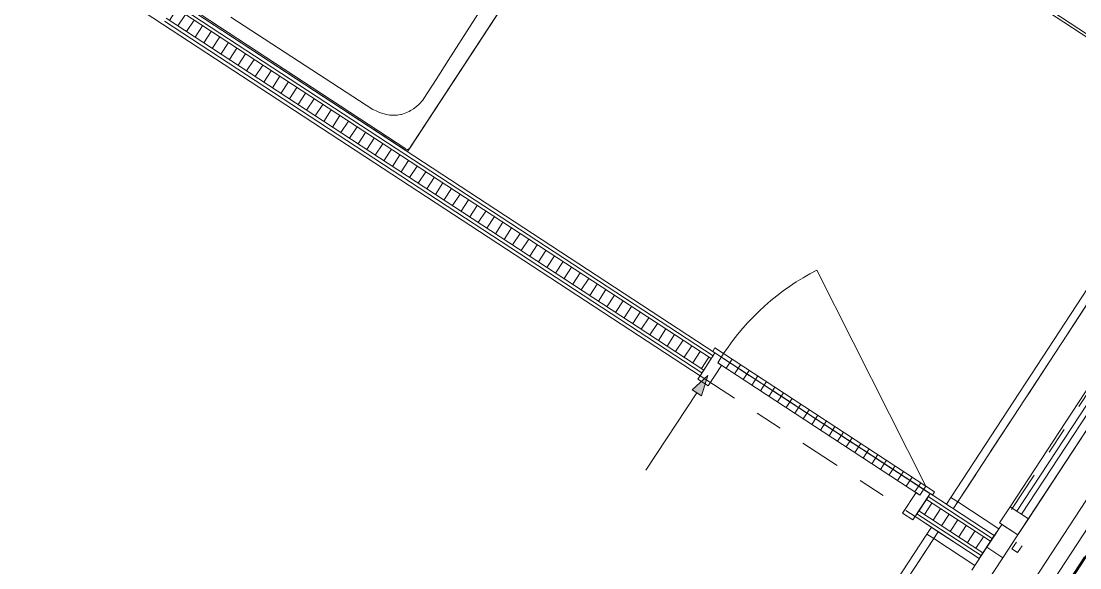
# Model space of a CAD drawing. Header units: metres. Extents: x 2696278.3 to 2696314, y 1245153.2 to 1245192.4.
# Drawn here: x 2696297.232 to 2696301.103, y 1245164.854 to 1245166.853 of the extents above; entities that cross this region are included whole.
import ezdxf

# ---------------------------------------------------------------- set-up
doc = ezdxf.new("R2010")
doc.units = ezdxf.units.M
doc.set_wipeout_variables(frame=1)
for name, pattern in [('000_hbf_Punkt 0.5mm', [0.25, 0, -0.25]), ('000_hbf_Strich 3_1mm Kanten', [0.2, 0.15, -0.05]), ('000_hbf_Strichpunkt 3_1_1mm Achsen', [0.25, 0.15, -0.05, 0, -0.05]), ('Strich 1 für MST 1_200', [0.15, 0.1, -0.05]), ('Strichpunkt 3_1_1mm Achsen', [5, 3, -1, 0, -1]), ('Strichpunkt für MST 1_20', [0.25, 0.15, -0.05, 0, -0.05]), ('Wipeout_Contour', [10000, 0, -10000])]:
    doc.linetypes.add(name, pattern=pattern)
for name, color, linetype in [('010 Fenster', 7, 'Continuous'), ('010 Türen', 7, 'Continuous'), ('0_C21_Aussenwandkonstruktion.3D', 7, 'Continuous'), ('0_C21_Aussenwandkonstruktion.3D Bauteilschraffuren', 7, 'Continuous'), ('0_C22_Innenwandkonstruktion.3D', 7, 'Continuous'), ('0_C22_Innenwandkonstruktion.3D Bauteilschraffuren', 7, 'Continuous'), ('0_C22_Innenwandkonstruktion.3D Schichttrennlinien', 7, 'Continuous'), ('0_E26_Absturzsicherung.3D', 7, 'Continuous'), ('0_E33_Sonnenschutz.3D', 7, 'Continuous'), ('0_G20_Bodenbelag.3D', 7, 'Continuous'), ('1_M01_Achsen.V', 7, 'Continuous'), ('1_R01_Raumstempel.V', 7, 'Continuous'), ('1_R01_Raumstempel.V Kontur', 7, 'Continuous'), ('1_U04_Referenz-Bauperimeter.V', 7, 'Continuous')]:
    doc.layers.add(name, color=color, linetype=linetype)
pattern_1 = [(236.8, (2696295.289407, 1245171.756836), (0.03137866, -0.02053362), [])]

msp = doc.modelspace()

# ---------------------------------------------------------------- linework, layer by layer
at = {"layer": '010 Fenster', "color": 7, "linetype": 'Continuous', "lineweight": 13}
for p, q in [((2696300.6317, 1245165.1116), (2696301.1545, 1245165.9105)), ((2696300.8482, 1245165.0772), (2696301.2561, 1245165.7006)), ((2696300.8733, 1245165.0608), (2696301.2812, 1245165.6842)), ((2696301.3505, 1245165.6986), (2696300.8878, 1245164.9915)), ((2696301.298, 1245165.6732), (2696300.89, 1245165.0498)), ((2696301.3231, 1245165.6568), (2696300.9151, 1245165.0334)), ((2696300.6568, 1245165.0951), (2696300.6317, 1245165.1116)), ((2696300.8482, 1245165.0772), (2696300.9151, 1245165.0334)), ((2696300.8182, 1245165.0131), (2696300.8768, 1245164.9748)), ((2696300.9151, 1245165.0334), (2696300.8768, 1245164.9748)), ((2696299.6816, 1245163.6597), (2696300.544, 1245164.9776)), ((2696300.5605, 1245165.0027), (2696300.544, 1245164.9776)), ((2696300.8878, 1245164.9915), (2696300.8221, 1245164.8911)), ((2696300.8768, 1245164.9748), (2696300.8878, 1245164.9915))]:
    msp.add_line(p, q, dxfattribs=at)
at = {"layer": '010 Fenster', "color": 7, "linetype": 'Strichpunkt 3_1_1mm Achsen', "lineweight": 13}
msp.add_line((2696301.0313, 1245164.7542), (2696301.598, 1245165.6203), dxfattribs=at)
at = {"layer": '010 Türen', "color": 7, "linetype": 'Continuous', "lineweight": 13}
for q in [(2696300.142, 1245165.9422), (2696299.8009, 1245165.6372)]:
    msp.add_line((2696300.5406, 1245165.1532), q, dxfattribs=at)
msp.add_arc((2696300.5406, 1245165.1532), 0.884, 116.8, 146.8, dxfattribs=at)
at = {"layer": '0_C21_Aussenwandkonstruktion.3D', "color": 255, "linetype": '000_hbf_Punkt 0.5mm', "lineweight": 0, "flags": 128}
for points in [[(2696301.5729, 1245165.6367), (2696301.0062, 1245164.7708), (2696301.0062, 1245164.7707), (2696300.1, 1245163.3859)], [(2696300.1251, 1245163.3695), (2696301.0313, 1245164.7542), (2696301.0313, 1245164.7543), (2696301.598, 1245165.6203)]]:
    msp.add_lwpolyline(points, dxfattribs=at)
at = {"layer": '0_C22_Innenwandkonstruktion.3D', "color": 7, "linetype": 'Continuous', "lineweight": 13, "flags": 128}
msp.add_lwpolyline([(2696299.581, 1245167.8068), (2696298.74, 1245168.3571), (2696297.8037, 1245166.9262), (2696298.6446, 1245166.3759)], close=True, dxfattribs=at)
msp.add_lwpolyline([(2696299.581, 1245167.8068), (2696301.5758, 1245166.5014)], dxfattribs=at)
at = {"layer": '0_E26_Absturzsicherung.3D', "color": 7, "linetype": 'Continuous', "lineweight": 13, "flags": 128}
for points in [[(2696301.506, 1245165.6805), (2696300.0331, 1245163.4297)], [(2696300.0833, 1245163.3968), (2696301.5562, 1245165.6477)]]:
    msp.add_lwpolyline(points, dxfattribs=at)
at = {"layer": '0_E33_Sonnenschutz.3D', "color": 7, "linetype": 'Continuous', "lineweight": 13}
for p, q in [((2696299.5727, 1245167.7942), (2696298.6528, 1245166.3885)), ((2696298.639, 1245166.3856), (2696297.819, 1245166.9222)), ((2696298.8825, 1245166.8477), (2696298.927, 1245166.9172)), ((2696298.5185, 1245166.5305), (2696297.9988, 1245166.8679)), ((2696298.7936, 1245166.7087), (2696298.8825, 1245166.8477)), ((2696298.7492, 1245166.6392), (2696298.7936, 1245166.7087)), ((2696298.7047, 1245166.5698), (2696298.7492, 1245166.6392)), ((2696298.6918, 1245166.5548), (2696298.6962, 1245166.5596)), ((2696298.6962, 1245166.5596), (2696298.7005, 1245166.5646)), ((2696298.7005, 1245166.5646), (2696298.7047, 1245166.5698)), ((2696298.7047, 1245166.5698), (2696298.7047, 1245166.5698)), ((2696298.7047, 1245166.5698), (2696298.7047, 1245166.5698)), ((2696298.5185, 1245166.5305), (2696298.5185, 1245166.5305)), ((2696298.5185, 1245166.5305), (2696298.5185, 1245166.5305)), ((2696298.5185, 1245166.5305), (2696298.5244, 1245166.5275)), ((2696298.5244, 1245166.5275), (2696298.5303, 1245166.5247)), ((2696298.5303, 1245166.5247), (2696298.5424, 1245166.5196)), ((2696298.5424, 1245166.5196), (2696298.5548, 1245166.5154)), ((2696298.6325, 1245166.5149), (2696298.6446, 1245166.5197)), ((2696298.6446, 1245166.5197), (2696298.6505, 1245166.5226)), ((2696298.6505, 1245166.5226), (2696298.6563, 1245166.5258)), ((2696298.6563, 1245166.5258), (2696298.6673, 1245166.533)), ((2696298.6673, 1245166.533), (2696298.6776, 1245166.5412)), ((2696298.6776, 1245166.5412), (2696298.6872, 1245166.55)), ((2696298.6872, 1245166.55), (2696298.6918, 1245166.5548)), ((2696298.5548, 1245166.5154), (2696298.5676, 1245166.5121)), ((2696298.5676, 1245166.5121), (2696298.5741, 1245166.5108)), ((2696298.5741, 1245166.5108), (2696298.5806, 1245166.5099)), ((2696298.5806, 1245166.5099), (2696298.5936, 1245166.509)), ((2696298.5936, 1245166.509), (2696298.6067, 1245166.5095)), ((2696298.6067, 1245166.5095), (2696298.6133, 1245166.5103)), ((2696298.6133, 1245166.5103), (2696298.6198, 1245166.5115)), ((2696298.6198, 1245166.5115), (2696298.6206, 1245166.5116)), ((2696298.6206, 1245166.5116), (2696298.6214, 1245166.5118)), ((2696298.6214, 1245166.5118), (2696298.623, 1245166.5122)), ((2696298.623, 1245166.5122), (2696298.6262, 1245166.513)), ((2696298.6262, 1245166.513), (2696298.6325, 1245166.5149))]:
    msp.add_line(p, q, dxfattribs=at)
at = {"layer": '0_E33_Sonnenschutz.3D', "color": 7, "linetype": 'Strichpunkt für MST 1_20', "lineweight": 13}
for p, q in [((2696300.8551, 1245164.9234), (2696300.8716, 1245164.9485)), ((2696300.876, 1245164.9097), (2696300.8925, 1245164.9348)), ((2696300.876, 1245164.9097), (2696300.8551, 1245164.9234))]:
    msp.add_line(p, q, dxfattribs=at)
at = {"layer": '0_E33_Sonnenschutz.3D', "color": 7, "linetype": 'Continuous', "lineweight": 13}
msp.add_ellipse((2696298.6445, 1245166.3939), major_axis=(0.00838, -0.00548), ratio=0.999588, start_param=4.712389, end_param=6.283185, dxfattribs=at)
at = {"layer": '0_G20_Bodenbelag.3D', "color": 255, "linetype": 'Wipeout_Contour', "lineweight": 18, "flags": 128}
for points in [[(2696301.5813, 1245166.5098), (2696298.7455, 1245168.3654), (2696297.8037, 1245166.9262), (2696299.8161, 1245165.6093), (2696300.5558, 1245165.1253), (2696300.6395, 1245165.0705)], [(2696295.1929, 1245164.918), (2696295.2766, 1245164.8632), (2696295.2574, 1245164.8339), (2696298.0564, 1245163.0023), (2696298.9182, 1245162.4383), (2696300.5938, 1245164.9988), (2696299.7654, 1245165.5409), (2696296.9329, 1245167.3944), (2696295.7913, 1245165.6498), (2696295.7076, 1245165.7045)]]:
    msp.add_lwpolyline(points, close=True, dxfattribs=at)
at = {"layer": '1_R01_Raumstempel.V', "color": 7, "linetype": 'Continuous', "lineweight": 13}
msp.add_line((2696299.7194, 1245165.4835), (2696299.686, 1245165.5054), dxfattribs=at)
at = {"layer": '1_R01_Raumstempel.V', "color": 7, "linetype": 'Continuous', "lineweight": 18, "flags": 128}
msp.add_lwpolyline([(2696299.5169, 1245165.2106), (2696299.7027, 1245165.4945)], dxfattribs=at)
at = {"layer": '1_R01_Raumstempel.V Kontur', "color": 21, "linetype": 'Continuous', "lineweight": 0, "true_color": 0xffa8a8, "flags": 128}
for points in [[(2696298.7455, 1245168.3654), (2696297.8037, 1245166.9262), (2696300.6403, 1245165.07), (2696301.5821, 1245166.5092)], [(2696296.9247, 1245167.3819), (2696296.6751, 1245167.0004), (2696295.8269, 1245165.7042), (2696295.7432, 1245165.7589), (2696295.2285, 1245164.9724), (2696295.3121, 1245164.9176), (2696295.2574, 1245164.8339), (2696298.9182, 1245162.4383), (2696300.5856, 1245164.9863), (2696300.501, 1245165.0416), (2696300.5558, 1245165.1253), (2696299.7692, 1245165.64), (2696299.7145, 1245165.5563)]]:
    msp.add_lwpolyline(points, close=True, dxfattribs=at)
at = {"layer": '1_U04_Referenz-Bauperimeter.V', "color": 12, "linetype": 'Strich 1 für MST 1_200', "lineweight": 50, "true_color": 0xc4000b}
msp.add_lwpolyline([(2696296.971, 1245189.598), (2696311.197, 1245180.29), (2696295.319, 1245156.023), (2696281.093, 1245165.331)], close=True, dxfattribs=at)
at = {"layer": '1_U04_Referenz-Bauperimeter.V', "color": 32, "linetype": 'Continuous', "lineweight": 25, "true_color": 0xe66900}
msp.add_lwpolyline([(2696296.971, 1245189.598), (2696311.197, 1245180.29), (2696295.319, 1245156.023), (2696281.093, 1245165.331)], close=True, dxfattribs=at)

# ---------------------------------------------------------------- next in the draw order: wipeouts: each hides what was drawn before it
at = {"color": 254, "linetype": 'Wipeout_Contour', "lineweight": 0, "ltscale": 51.287008}
msp.add_wipeout([(2696300.6404, 1245165.07), (2696300.5856, 1245164.9863), (2696300.7362, 1245164.8877), (2696300.7635, 1245164.9295), (2696300.7636, 1245164.9296), (2696300.791, 1245164.9715)], dxfattribs=at).dxf.layer = '0_C21_Aussenwandkonstruktion.3D Bauteilschraffuren'
at = {"color": 254, "linetype": 'Wipeout_Contour', "lineweight": 0, "ltscale": 25.30325}
msp.add_wipeout([(2696298.5562, 1245168.7702), (2696301.7108, 1245166.7058), (2696301.8313, 1245166.8899), (2696298.6767, 1245168.9542)], dxfattribs=at).dxf.layer = '0_C22_Innenwandkonstruktion.3D Bauteilschraffuren'

# ---------------------------------------------------------------- next in the draw order: hatches: boundary and pattern name
at = {"layer": '0_C21_Aussenwandkonstruktion.3D Bauteilschraffuren', "linetype": 'Continuous', "lineweight": 0, "true_color": 0x000000}
h = msp.add_hatch(dxfattribs=at)
h.set_pattern_fill('BETON_0001', color=18, angle=-33.2, style=0, pattern_type=2)
h.set_pattern_definition([(101.8, (2696295.28941, 1245171.756836), (0.07341505, 0.0153372), []), (191.8, (2696295.28941, 1245171.756836), (-0.0153372, 0.07341505), [])])
h.paths.add_polyline_path([(2696300.6404, 1245165.07), (2696300.5856, 1245164.9863), (2696300.7362, 1245164.8877), (2696300.7635, 1245164.9295), (2696300.7636, 1245164.9296), (2696300.791, 1245164.9715)])

# ---------------------------------------------------------------- next in the draw order: linework, layer by layer
at = {"layer": '010 Fenster', "color": 7, "linetype": '000_hbf_Strich 3_1mm Kanten', "lineweight": 13}
for p, q in [((2696300.6404, 1245165.07), (2696301.196, 1245165.9192)), ((2696299.6903, 1245163.6182), (2696300.5856, 1245164.9863))]:
    msp.add_line(p, q, dxfattribs=at)
at = {"layer": '010 Fenster', "color": 7, "linetype": 'Continuous', "lineweight": 13}
for p, q in [((2696300.6317, 1245165.1116), (2696300.6153, 1245165.0865)), ((2696300.6153, 1245165.0865), (2696300.6404, 1245165.07)), ((2696300.6568, 1245165.0951), (2696300.6404, 1245165.07)), ((2696300.6404, 1245165.07), (2696300.6568, 1245165.0951)), ((2696300.8074, 1245164.9966), (2696300.6568, 1245165.0951)), ((2696300.6404, 1245165.07), (2696300.791, 1245164.9715)), ((2696300.8099, 1245165.0186), (2696300.8482, 1245165.0772)), ((2696300.7635, 1245164.9295), (2696300.8182, 1245165.0131)), ((2696300.8768, 1245164.9748), (2696300.8099, 1245165.0186)), ((2696300.544, 1245164.9776), (2696300.5691, 1245164.9612)), ((2696300.5856, 1245164.9863), (2696300.5605, 1245165.0027)), ((2696300.5856, 1245164.9863), (2696300.5691, 1245164.9612)), ((2696300.5691, 1245164.9612), (2696300.5856, 1245164.9863)), ((2696300.7362, 1245164.8877), (2696300.5856, 1245164.9863)), ((2696300.791, 1245164.9715), (2696300.8074, 1245164.9966)), ((2696300.5691, 1245164.9612), (2696300.7197, 1245164.8626)), ((2696300.7088, 1245164.8459), (2696300.7636, 1245164.9296)), ((2696300.8221, 1245164.8911), (2696300.7635, 1245164.9295)), ((2696300.7636, 1245164.9296), (2696300.8221, 1245164.8912)), ((2696300.8221, 1245164.8912), (2696300.7564, 1245164.7908)), ((2696300.7197, 1245164.8626), (2696300.7362, 1245164.8877))]:
    msp.add_line(p, q, dxfattribs=at)
at = {"layer": '0_C21_Aussenwandkonstruktion.3D', "color": 7, "linetype": 'Continuous', "lineweight": 25, "flags": 128}
msp.add_lwpolyline([(2696300.6404, 1245165.07), (2696300.5856, 1245164.9863)], dxfattribs=at)

# ---------------------------------------------------------------- next in the draw order: wipeouts: each hides what was drawn before it
at = {"color": 254, "linetype": 'Wipeout_Contour', "lineweight": 0, "ltscale": 26.283943}
msp.add_wipeout([(2696299.7692, 1245165.64), (2696297.8037, 1245166.9262), (2696297.7968, 1245166.9157), (2696299.7624, 1245165.6295)], dxfattribs=at).dxf.layer = '0_C22_Innenwandkonstruktion.3D Bauteilschraffuren'

# ---------------------------------------------------------------- next in the draw order: wipeouts: each hides what was drawn before it
at = {"color": 254, "linetype": 'Wipeout_Contour', "lineweight": 0, "ltscale": 26.305267}
msp.add_wipeout([(2696299.7624, 1245165.6295), (2696297.7968, 1245166.9157), (2696297.79, 1245166.9053), (2696299.7556, 1245165.6191)], dxfattribs=at).dxf.layer = '0_C22_Innenwandkonstruktion.3D Bauteilschraffuren'
at = {"color": 254, "linetype": 'Wipeout_Contour', "lineweight": 0, "ltscale": 34.481774}
msp.add_wipeout([(2696300.5558, 1245165.1253), (2696300.549, 1245165.1148), (2696300.7833, 1245164.9615), (2696300.7901, 1245164.9719)], dxfattribs=at).dxf.layer = '0_C22_Innenwandkonstruktion.3D Bauteilschraffuren'

# ---------------------------------------------------------------- next in the draw order: linework, layer by layer
at = {"layer": '010 Türen', "color": 7, "linetype": 'Continuous', "lineweight": 13}
for p, q in [((2696299.779, 1245165.6037), (2696299.8009, 1245165.6372)), ((2696299.8009, 1245165.6372), (2696299.779, 1245165.6037)), ((2696299.7932, 1245165.5944), (2696299.779, 1245165.6037))]:
    msp.add_line(p, q, dxfattribs=at)

# ---------------------------------------------------------------- next in the draw order: wipeouts: each hides what was drawn before it
at = {"color": 254, "linetype": 'Wipeout_Contour', "lineweight": 0, "ltscale": 26.4348}
msp.add_wipeout([(2696297.7558, 1245166.853), (2696297.7489, 1245166.8425), (2696299.7145, 1245165.5563), (2696299.7213, 1245165.5668)], dxfattribs=at).dxf.layer = '0_C22_Innenwandkonstruktion.3D Bauteilschraffuren'
at = {"color": 254, "linetype": 'Wipeout_Contour', "lineweight": 0, "ltscale": 34.497343}
msp.add_wipeout([(2696300.5421, 1245165.1043), (2696300.7764, 1245164.951), (2696300.7833, 1245164.9615), (2696300.549, 1245165.1148)], dxfattribs=at).dxf.layer = '0_C22_Innenwandkonstruktion.3D Bauteilschraffuren'

# ---------------------------------------------------------------- next in the draw order: linework, layer by layer
at = {"layer": '010 Türen', "color": 7, "linetype": 'Continuous', "lineweight": 13}
for p, q in [((2696299.7063, 1245165.5437), (2696299.7439, 1245165.5191)), ((2696300.5406, 1245165.1532), (2696300.5724, 1245165.1323))]:
    msp.add_line(p, q, dxfattribs=at)

# ---------------------------------------------------------------- next in the draw order: wipeouts: each hides what was drawn before it
at = {"color": 254, "linetype": 'Wipeout_Contour', "lineweight": 0, "ltscale": 26.413023}
msp.add_wipeout([(2696297.7558, 1245166.853), (2696299.7213, 1245165.5668), (2696299.7282, 1245165.5772), (2696297.7626, 1245166.8634)], dxfattribs=at).dxf.layer = '0_C22_Innenwandkonstruktion.3D Bauteilschraffuren'
at = {"color": 254, "linetype": 'Wipeout_Contour', "lineweight": 0, "ltscale": 34.592127}
msp.add_wipeout([(2696300.5079, 1245165.0521), (2696300.501, 1245165.0416), (2696300.7353, 1245164.8883), (2696300.7422, 1245164.8987)], dxfattribs=at).dxf.layer = '0_C22_Innenwandkonstruktion.3D Bauteilschraffuren'

# ---------------------------------------------------------------- next in the draw order: hatches: boundary and pattern name
at = {"layer": '1_R01_Raumstempel.V', "linetype": 'Continuous', "lineweight": 0, "true_color": 0x000000}
msp.add_hatch(color=18, dxfattribs=at).paths.add_polyline_path([(2696299.7436, 1245165.5569), (2696299.686, 1245165.5054), (2696299.7194, 1245165.4835)])

# ---------------------------------------------------------------- next in the draw order: linework, layer by layer
at = {"layer": '1_R01_Raumstempel.V', "color": 7, "linetype": 'Continuous', "lineweight": 13}
for q in [(2696299.686, 1245165.5054), (2696299.7194, 1245165.4835)]:
    msp.add_line((2696299.7436, 1245165.5569), q, dxfattribs=at)

# ---------------------------------------------------------------- next in the draw order: wipeouts: each hides what was drawn before it
at = {"color": 254, "linetype": 'Wipeout_Contour', "lineweight": 0, "ltscale": 26.361291}
msp.add_wipeout([(2696299.7556, 1245165.6191), (2696297.79, 1245166.9053), (2696297.7626, 1245166.8634), (2696299.7282, 1245165.5772)], dxfattribs=at).dxf.layer = '0_C22_Innenwandkonstruktion.3D Bauteilschraffuren'
at = {"color": 254, "linetype": 'Wipeout_Contour', "lineweight": 0, "ltscale": 34.576168}
msp.add_wipeout([(2696300.749, 1245164.9092), (2696300.5147, 1245165.0625), (2696300.5079, 1245165.0521), (2696300.7422, 1245164.8987)], dxfattribs=at).dxf.layer = '0_C22_Innenwandkonstruktion.3D Bauteilschraffuren'

# ---------------------------------------------------------------- next in the draw order: hatches: boundary and pattern name
at = {"layer": '0_C22_Innenwandkonstruktion.3D Bauteilschraffuren', "linetype": 'Continuous', "lineweight": 0, "true_color": 0x000000}
h = msp.add_hatch(dxfattribs=at)
h.set_pattern_fill('DÄMMSTOFF__ALLGEMEIN_VER_31', color=18, angle=-33.2, style=0, pattern_type=2)
h.set_pattern_definition(pattern_1)
h.paths.add_polyline_path([(2696299.7556, 1245165.6191), (2696297.79, 1245166.9053), (2696297.7626, 1245166.8634), (2696299.7282, 1245165.5772)])

# ---------------------------------------------------------------- next in the draw order: linework, layer by layer
at = {"layer": '010 Türen', "color": 7, "linetype": 'Continuous', "lineweight": 13}
for p, q in [((2696299.7692, 1245165.64), (2696299.7063, 1245165.5437)), ((2696299.7556, 1245165.6191), (2696299.7624, 1245165.6295)), ((2696299.7556, 1245165.6191), (2696299.7624, 1245165.6295)), ((2696299.7691, 1245165.658), (2696299.7609, 1245165.6455)), ((2696299.7609, 1245165.6455), (2696299.7692, 1245165.64)), ((2696299.7624, 1245165.6295), (2696299.7692, 1245165.64)), ((2696299.7624, 1245165.6295), (2696299.7692, 1245165.64)), ((2696299.8009, 1245165.6372), (2696299.7691, 1245165.658)), ((2696299.7282, 1245165.5772), (2696299.7556, 1245165.6191)), ((2696299.7282, 1245165.5772), (2696299.7556, 1245165.6191)), ((2696299.7439, 1245165.5191), (2696299.7932, 1245165.5944)), ((2696299.7145, 1245165.5563), (2696299.7213, 1245165.5668)), ((2696299.7145, 1245165.5563), (2696299.7213, 1245165.5668)), ((2696299.7213, 1245165.5668), (2696299.7282, 1245165.5772)), ((2696299.7213, 1245165.5668), (2696299.7282, 1245165.5772)), ((2696300.4928, 1245165.029), (2696300.4552, 1245165.0537))]:
    msp.add_line(p, q, dxfattribs=at)
at = {"layer": '010 Türen', "color": 7, "linetype": '000_hbf_Strichpunkt 3_1_1mm Achsen', "lineweight": 13}
msp.add_line((2696299.7692, 1245165.64), (2696300.5558, 1245165.1253), dxfattribs=at)
at = {"layer": '0_C22_Innenwandkonstruktion.3D', "color": 7, "linetype": 'Continuous', "lineweight": 13}
for p, q in [((2696299.7556, 1245165.6191), (2696299.7624, 1245165.6295)), ((2696299.7624, 1245165.6295), (2696299.7692, 1245165.64)), ((2696299.7282, 1245165.5772), (2696299.7556, 1245165.6191)), ((2696299.7145, 1245165.5563), (2696299.7213, 1245165.5668)), ((2696299.7213, 1245165.5668), (2696299.7282, 1245165.5772))]:
    msp.add_line(p, q, dxfattribs=at)
at = {"layer": '0_C22_Innenwandkonstruktion.3D', "color": 7, "linetype": 'Continuous', "lineweight": 13, "flags": 128}
for points in [[(2696299.7692, 1245165.64), (2696297.8037, 1245166.9262)], [(2696297.7489, 1245166.8425), (2696299.7145, 1245165.5563)]]:
    msp.add_lwpolyline(points, dxfattribs=at)
at = {"layer": '0_C22_Innenwandkonstruktion.3D Schichttrennlinien', "color": 7, "linetype": 'Continuous', "lineweight": 5}
for p, q in [((2696299.7556, 1245165.6191), (2696297.79, 1245166.9053)), ((2696299.7624, 1245165.6295), (2696297.7968, 1245166.9157)), ((2696297.7558, 1245166.853), (2696299.7213, 1245165.5668)), ((2696297.7626, 1245166.8634), (2696299.7282, 1245165.5772))]:
    msp.add_line(p, q, dxfattribs=at)

# ---------------------------------------------------------------- next in the draw order: wipeouts: each hides what was drawn before it
at = {"color": 254, "linetype": 'Wipeout_Contour', "lineweight": 0, "ltscale": 34.537966}
msp.add_wipeout([(2696300.5147, 1245165.0625), (2696300.749, 1245164.9092), (2696300.7764, 1245164.951), (2696300.5421, 1245165.1043)], dxfattribs=at).dxf.layer = '0_C22_Innenwandkonstruktion.3D Bauteilschraffuren'

# ---------------------------------------------------------------- next in the draw order: hatches: boundary and pattern name
at = {"layer": '0_C22_Innenwandkonstruktion.3D Bauteilschraffuren', "linetype": 'Continuous', "lineweight": 0, "true_color": 0xffffff}
h = msp.add_hatch(dxfattribs=at)
h.set_pattern_fill('DÄMMSTOFF__ALLGEMEIN_VER_31', angle=-33.2, style=0, pattern_type=2)
h.set_pattern_definition([(56.8, (2696295.289407, 1245171.756836), (-0.03137866, 0.02053362), [])])
h.paths.add_polyline_path([(2696300.5187, 1245165.1197), (2696300.5406, 1245165.1532), (2696299.8009, 1245165.6372), (2696299.779, 1245165.6037)])
at = {"layer": '0_C22_Innenwandkonstruktion.3D Bauteilschraffuren', "linetype": 'Continuous', "lineweight": 0, "true_color": 0x000000}
h = msp.add_hatch(dxfattribs=at)
h.set_pattern_fill('DÄMMSTOFF__ALLGEMEIN_VER_31', color=18, angle=-33.2, style=0, pattern_type=2)
h.set_pattern_definition(pattern_1)
h.paths.add_polyline_path([(2696300.5147, 1245165.0625), (2696300.749, 1245164.9092), (2696300.7764, 1245164.951), (2696300.5421, 1245165.1043)])

# ---------------------------------------------------------------- next in the draw order: linework, layer by layer
at = {"layer": '010 Türen', "color": 7, "linetype": 'Continuous', "lineweight": 13}
for p, q in [((2696299.779, 1245165.6037), (2696300.5187, 1245165.1197)), ((2696300.4552, 1245165.0537), (2696300.5045, 1245165.129)), ((2696300.5558, 1245165.1253), (2696300.4928, 1245165.029)), ((2696300.5045, 1245165.129), (2696300.5187, 1245165.1197)), ((2696300.5187, 1245165.1197), (2696300.5406, 1245165.1532)), ((2696300.5187, 1245165.1197), (2696300.5406, 1245165.1532)), ((2696300.549, 1245165.1148), (2696300.5558, 1245165.1253)), ((2696300.549, 1245165.1148), (2696300.5558, 1245165.1253)), ((2696300.5642, 1245165.1198), (2696300.5558, 1245165.1253)), ((2696300.5724, 1245165.1323), (2696300.5642, 1245165.1198)), ((2696300.5147, 1245165.0625), (2696300.5421, 1245165.1043)), ((2696300.5147, 1245165.0625), (2696300.5421, 1245165.1043)), ((2696300.5421, 1245165.1043), (2696300.549, 1245165.1148)), ((2696300.5421, 1245165.1043), (2696300.549, 1245165.1148)), ((2696300.501, 1245165.0416), (2696300.5079, 1245165.0521)), ((2696300.501, 1245165.0416), (2696300.5079, 1245165.0521)), ((2696300.5079, 1245165.0521), (2696300.5147, 1245165.0625)), ((2696300.5079, 1245165.0521), (2696300.5147, 1245165.0625))]:
    msp.add_line(p, q, dxfattribs=at)
at = {"layer": '010 Türen', "color": 7, "linetype": '000_hbf_Strichpunkt 3_1_1mm Achsen', "lineweight": 13}
msp.add_line((2696299.7145, 1245165.5563), (2696300.501, 1245165.0416), dxfattribs=at)
at = {"layer": '0_C22_Innenwandkonstruktion.3D', "color": 7, "linetype": 'Continuous', "lineweight": 13}
for p, q in [((2696300.549, 1245165.1148), (2696300.5558, 1245165.1253)), ((2696300.5147, 1245165.0625), (2696300.5421, 1245165.1043)), ((2696300.5421, 1245165.1043), (2696300.549, 1245165.1148)), ((2696300.501, 1245165.0416), (2696300.5079, 1245165.0521)), ((2696300.5079, 1245165.0521), (2696300.5147, 1245165.0625))]:
    msp.add_line(p, q, dxfattribs=at)
at = {"layer": '0_C22_Innenwandkonstruktion.3D', "color": 7, "linetype": 'Continuous', "lineweight": 13, "flags": 128}
for points in [[(2696300.7901, 1245164.9719), (2696300.5558, 1245165.1253)], [(2696300.501, 1245165.0416), (2696300.7353, 1245164.8883)], [(2696300.7353, 1245164.8883), (2696300.7901, 1245164.9719)]]:
    msp.add_lwpolyline(points, dxfattribs=at)
at = {"layer": '0_C22_Innenwandkonstruktion.3D Schichttrennlinien', "color": 7, "linetype": 'Continuous', "lineweight": 5}
for p, q in [((2696300.7764, 1245164.951), (2696300.5421, 1245165.1043)), ((2696300.7833, 1245164.9615), (2696300.549, 1245165.1148)), ((2696300.5079, 1245165.0521), (2696300.7422, 1245164.8987)), ((2696300.5147, 1245165.0625), (2696300.749, 1245164.9092))]:
    msp.add_line(p, q, dxfattribs=at)

# ---------------------------------------------------------------- next in the draw order: wipeouts: each hides what was drawn before it
at = {"color": 254, "linetype": 'Wipeout_Contour', "lineweight": 0, "ltscale": 21.44144}
msp.add_wipeout([(2696297.4301, 1245167.0511), (2696297.7489, 1245166.8425), (2696297.7571, 1245166.8551), (2696297.4383, 1245167.0637)], dxfattribs=at).dxf.layer = '0_C22_Innenwandkonstruktion.3D Bauteilschraffuren'

# ---------------------------------------------------------------- next in the draw order: linework, layer by layer
at = {"layer": '0_C22_Innenwandkonstruktion.3D', "color": 7, "linetype": 'Continuous', "lineweight": 13, "flags": 128}
msp.add_lwpolyline([(2696297.4301, 1245167.0511), (2696297.7489, 1245166.8425)], dxfattribs=at)
at = {"layer": '1_M01_Achsen.V', "color": 7, "linetype": '000_hbf_Strichpunkt 3_1_1mm Achsen', "lineweight": 13}
msp.add_line((2696312.0242, 1245182.1376), (2696293.9546, 1245154.5244), dxfattribs=at)
msp.add_line((2696312.0242, 1245182.1376), (2696293.9546, 1245154.5244), dxfattribs=at)

doc.saveas('drawing.dxf')
